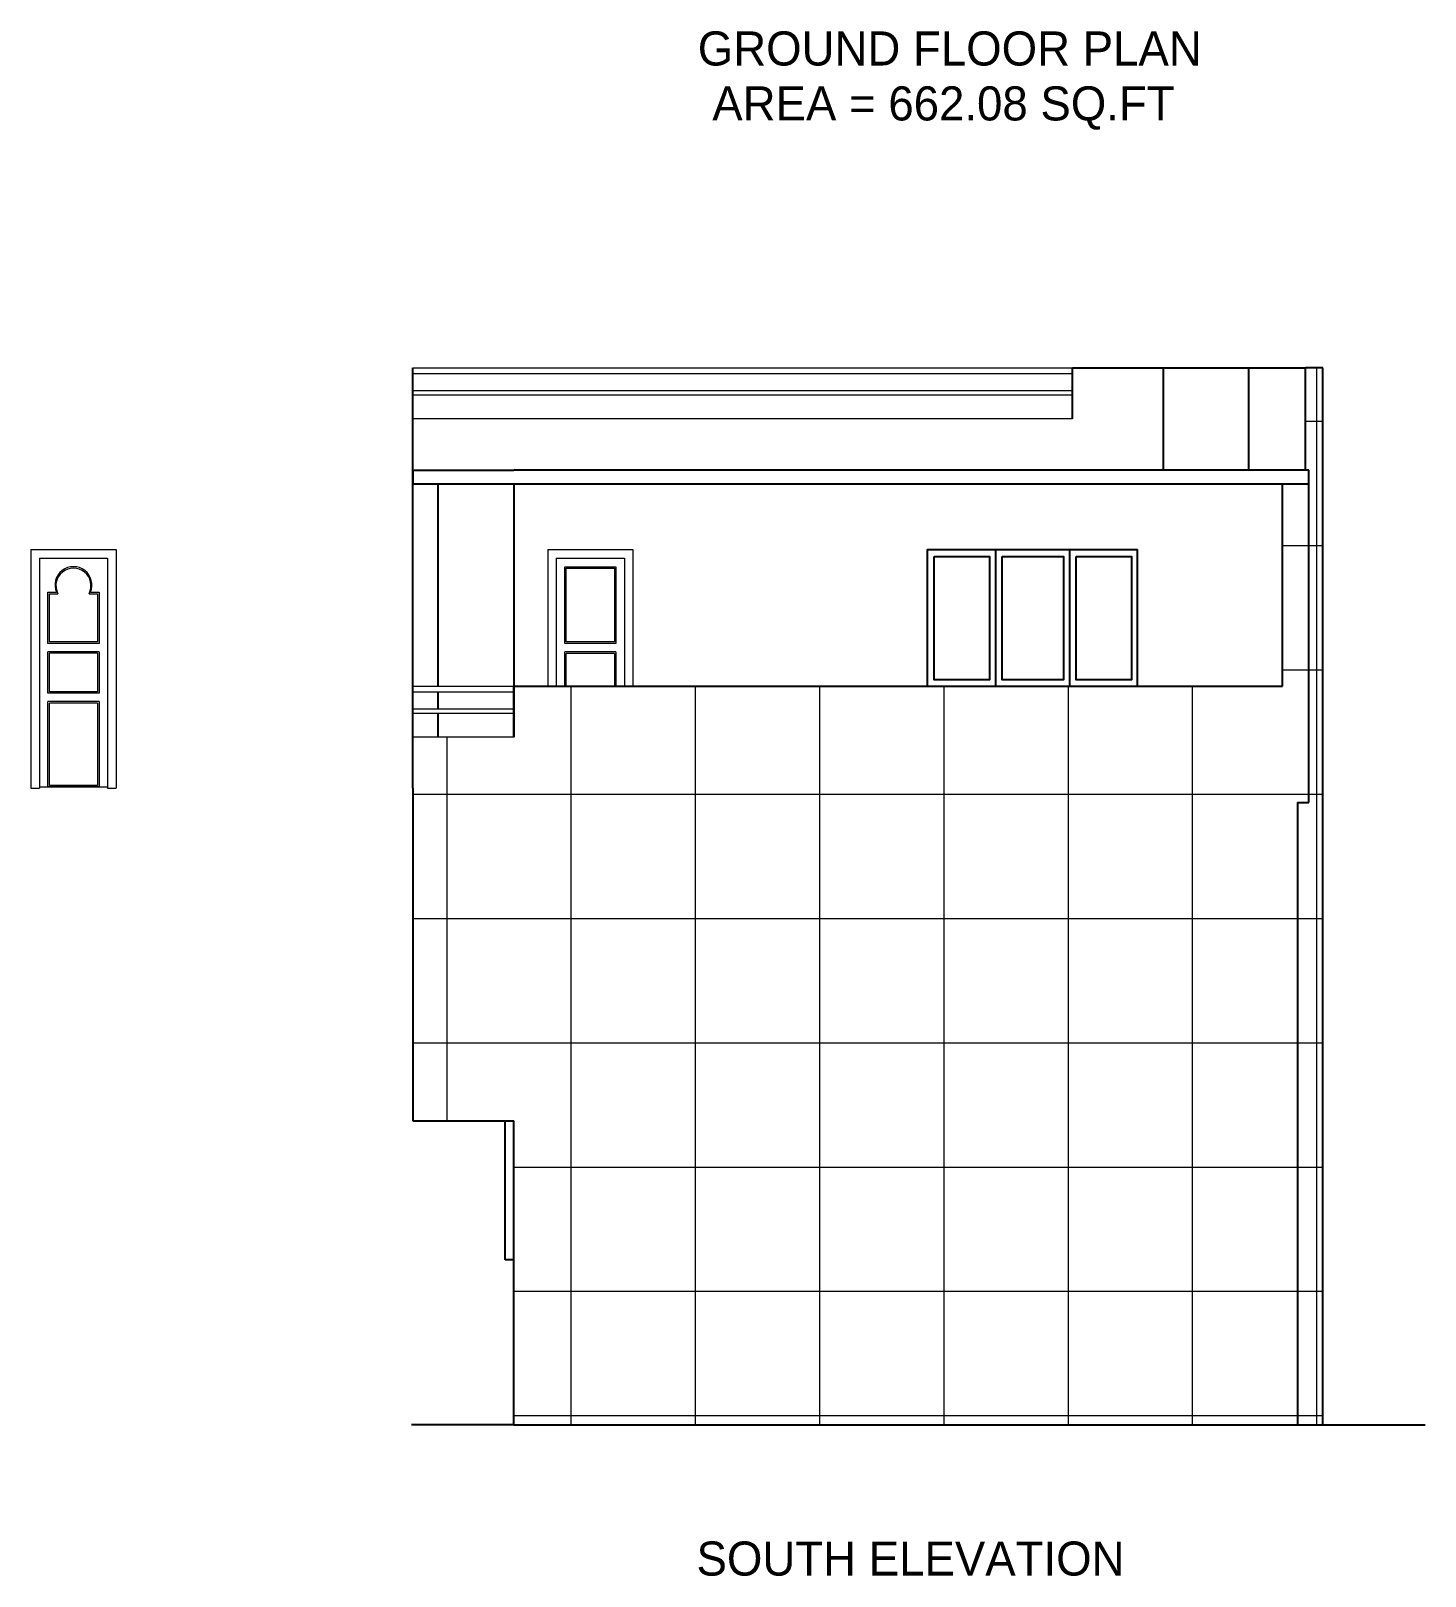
# Model space of a CAD drawing. Header units: inches. Extents: x 10143 to 33197, y -150 to 3760.
# Drawn here: x 24222 to 24713, y 912 to 1456 of the extents above; entities that cross this region are included whole.
import ezdxf
from ezdxf.enums import TextEntityAlignment as Align

# ---------------------------------------------------------------- set-up
doc = ezdxf.new("R2010")
doc.units = ezdxf.units.IN
doc.header["$LTSCALE"] = 0.5
doc.header["$MEASUREMENT"] = 0
for name, color, linetype, lineweight in [('A_hatch', 253, 'Continuous', 5), ('DOOR ELEVATION', 21, 'Continuous', 15), ('DW TEXT', 92, 'Continuous', 15), ('Toilet', 7, 'Continuous', 25)]:
    doc.layers.add(name, color=color, linetype=linetype, lineweight=lineweight)
doc.layers.add('OUTLINE', color=116, linetype='Continuous')
doc.styles.add('CEN', font='GOTHIC.TTF')
pattern_1 = [(90, (0, 181.27), (-43.75, 0), []), (180, (0, 181.27), (-4e-15, -43.75), [])]

# ---------------------------------------------------------------- blocks, each defined once
blk = doc.blocks.new('o1')
at = {"layer": 'DOOR ELEVATION'}
for p, q in [((-30925.87, 3873.57), (-30925.87, 3789.57)), ((-30925.87, 3873.57), (-30895.87, 3873.57)), ((-30895.87, 3873.57), (-30895.87, 3789.57)), ((-30922.87, 3870.57), (-30922.87, 3789.57)), ((-30922.87, 3870.57), (-30898.87, 3870.57)), ((-30898.87, 3870.57), (-30898.87, 3789.57)), ((-30919.87, 3840.57), (-30919.87, 3858.57)), ((-30919.87, 3858.57), (-30916.87, 3858.57)), ((-30919.37, 3841.07), (-30919.37, 3858.07)), ((-30919.37, 3858.07), (-30916.35, 3858.07)), ((-30905.38, 3858.07), (-30902.37, 3858.07)), ((-30904.87, 3858.57), (-30901.87, 3858.57)), ((-30902.37, 3858.07), (-30902.37, 3841.07)), ((-30901.87, 3858.57), (-30901.87, 3840.57)), ((-30901.87, 3840.57), (-30919.87, 3840.57)), ((-30902.37, 3841.07), (-30919.37, 3841.07)), ((-30901.87, 3837.57), (-30919.87, 3837.57)), ((-30919.87, 3823.07), (-30919.87, 3837.57)), ((-30902.37, 3837.07), (-30919.37, 3837.07)), ((-30919.37, 3823.57), (-30919.37, 3837.07)), ((-30902.37, 3837.07), (-30902.37, 3823.57)), ((-30901.87, 3837.57), (-30901.87, 3823.07)), ((-30902.37, 3823.57), (-30919.37, 3823.57)), ((-30901.87, 3823.07), (-30919.87, 3823.07)), ((-30919.87, 3790.07), (-30919.87, 3820.07)), ((-30901.87, 3820.07), (-30919.87, 3820.07)), ((-30919.37, 3790.57), (-30919.37, 3819.57)), ((-30902.37, 3819.57), (-30919.37, 3819.57)), ((-30902.37, 3819.57), (-30902.37, 3790.57)), ((-30901.87, 3820.07), (-30901.87, 3790.07)), ((-30925.87, 3789.57), (-30922.87, 3789.57)), ((-30922.87, 3790.07), (-30898.87, 3790.07)), ((-30901.87, 3790.07), (-30919.87, 3790.07)), ((-30902.37, 3790.57), (-30919.37, 3790.57)), ((-30898.87, 3789.57), (-30895.87, 3789.57))]:
    blk.add_line(p, q, dxfattribs=at)
for centre, radius, start, end in [((-30910.87, 3861.07), 6.5, 337.3801, 202.6199), ((-30910.87, 3860.89), 6.17, 332.7226, 207.2774)]:
    blk.add_arc(centre, radius, start, end, dxfattribs=at)

msp = doc.modelspace()

# ---------------------------------------------------------------- hatches: boundary and pattern name
at = {"layer": 'A_hatch', "ltscale": 5}
h = msp.add_hatch(dxfattribs=at)
h.set_pattern_fill('ANSI37', color=11, scale=350, angle=45)
h.set_pattern_definition(pattern_1)
h.paths.add_polyline_path([(24677.12, 1189.59), (24677.12, 1301.59), (24677.12, 1337.59), (24671.02, 1337.59), (24671.02, 1301.59), (24672.19, 1301.59), (24672.19, 1184.59), (24668.15, 1184.59), (24668.15, 1072.59), (24668.15, 965.59), (24677.12, 965.59), (24677.12, 1077.59)])
h = msp.add_hatch(dxfattribs=at)
h.set_pattern_fill('ANSI37', color=11, scale=350, angle=45)
h.set_pattern_definition(pattern_1)
h.paths.add_polyline_path([(24392.24, 965.59), (24668.15, 965.59), (24668.15, 1072.59), (24668.15, 1184.59), (24672.19, 1184.59), (24672.19, 1296.59), (24662.92, 1296.59), (24662.92, 1225.59), (24392.24, 1225.59), (24392.24, 1207.59), (24356.68, 1207.59), (24356.68, 1189.59), (24356.68, 1184.59), (24356.68, 1072.59), (24392.24, 1072.59)])

# ---------------------------------------------------------------- linework, layer by layer
at = {"color": 5}
for p, q in [((24537.87, 1273.59), (24611.87, 1273.59)), ((24537.87, 1273.59), (24537.87, 1225.59)), ((24561.87, 1273.59), (24561.87, 1225.59)), ((24587.87, 1273.59), (24587.87, 1225.59)), ((24611.87, 1225.59), (24611.87, 1273.59)), ((24537.87, 1225.59), (24611.87, 1225.59))]:
    msp.add_line(p, q, dxfattribs=at)
for points in [[(24540.27, 1271.14), (24559.8, 1271.14), (24559.8, 1227.74), (24540.27, 1227.74)], [(24564.27, 1271.14), (24585.8, 1271.14), (24585.8, 1227.74), (24564.27, 1227.74)], [(24590.27, 1271.14), (24609.8, 1271.14), (24609.8, 1227.74), (24590.27, 1227.74)]]:
    msp.add_lwpolyline(points, close=True, dxfattribs=at)
at = {"layer": 'A_hatch', "color": 11, "ltscale": 5}
for p, q in [((24356.68, 1337.59), (24589.01, 1337.59)), ((24356.68, 1335.59), (24589.01, 1335.59)), ((24356.68, 1329.59), (24589.01, 1329.59)), ((24356.68, 1328.09), (24589.01, 1328.09)), ((24589.01, 1319.59), (24356.68, 1319.59)), ((24356.68, 1225.59), (24392.24, 1225.59)), ((24356.68, 1223.59), (24392.24, 1223.59)), ((24356.68, 1217.59), (24392.24, 1217.59)), ((24356.68, 1216.09), (24392.24, 1216.09)), ((24392.24, 1207.59), (24356.68, 1207.59))]:
    msp.add_line(p, q, dxfattribs=at)
at = {"layer": 'DOOR ELEVATION'}
for p, q in [((24404.24, 1273.59), (24404.24, 1225.59)), ((24404.24, 1273.59), (24434.24, 1273.59)), ((24434.24, 1273.59), (24434.24, 1225.59)), ((24407.24, 1270.59), (24407.24, 1225.59)), ((24407.24, 1270.59), (24431.24, 1270.59)), ((24410.24, 1240.59), (24410.24, 1267.59)), ((24410.24, 1267.59), (24428.24, 1267.59)), ((24428.24, 1267.59), (24428.24, 1240.59)), ((24431.24, 1270.59), (24431.24, 1225.59)), ((24410.74, 1241.09), (24410.74, 1267.09)), ((24410.74, 1267.09), (24427.74, 1267.09)), ((24427.74, 1267.09), (24427.74, 1241.09)), ((24428.24, 1240.59), (24410.24, 1240.59)), ((24427.74, 1241.09), (24410.74, 1241.09)), ((24428.24, 1237.59), (24410.24, 1237.59)), ((24410.24, 1225.59), (24410.24, 1237.59)), ((24427.74, 1237.09), (24410.74, 1237.09)), ((24410.74, 1225.59), (24410.74, 1237.09)), ((24427.74, 1237.09), (24427.74, 1225.59)), ((24428.24, 1237.59), (24428.24, 1225.59))]:
    msp.add_line(p, q, dxfattribs=at)
at = {"layer": 'Toilet'}
for p, q in [((24356.68, 1301.59), (24356.68, 1337.59)), ((24589.01, 1319.59), (24589.01, 1337.59)), ((24589.01, 1337.59), (24651.01, 1337.59)), ((24621.01, 1301.59), (24621.01, 1337.59)), ((24651.01, 1301.59), (24651.01, 1337.59)), ((24651.01, 1337.59), (24671.02, 1337.59)), ((24671.02, 1301.59), (24671.02, 1337.59)), ((24677.12, 1337.59), (24671.02, 1337.59)), ((24677.12, 1301.59), (24677.12, 1337.59)), ((24356.68, 1189.59), (24356.68, 1301.59)), ((24356.68, 1301.59), (24392.24, 1301.59)), ((24356.68, 1301.59), (24356.68, 1296.59)), ((24672.19, 1301.59), (24392.24, 1301.59)), ((24672.19, 1184.59), (24672.19, 1301.59)), ((24677.12, 1189.59), (24677.12, 1301.59)), ((24672.19, 1296.59), (24356.68, 1296.59)), ((24365.68, 1225.59), (24365.68, 1296.59)), ((24392.24, 1296.59), (24392.24, 1207.59)), ((24662.92, 1225.59), (24662.92, 1296.59)), ((24356.68, 1189.59), (24356.68, 1225.59)), ((24392.24, 1207.59), (24392.24, 1225.59)), ((24392.24, 1225.59), (24662.92, 1225.59)), ((24365.68, 1217.59), (24365.68, 1223.59)), ((24365.68, 1207.59), (24365.68, 1216.09)), ((24356.68, 1189.59), (24356.68, 1184.59)), ((24677.12, 1077.59), (24677.12, 1189.59)), ((24356.68, 1184.59), (24356.68, 1072.59)), ((24668.15, 1184.59), (24668.15, 1072.59)), ((24668.15, 1184.59), (24672.19, 1184.59)), ((24677.12, 965.59), (24677.12, 1077.59)), ((24356.68, 1072.59), (24392.24, 1072.59)), ((24389.24, 1023.59), (24389.24, 1072.59)), ((24392.24, 965.59), (24392.24, 1072.59)), ((24668.15, 1072.59), (24668.15, 965.59)), ((24392.24, 1023.59), (24389.24, 1023.59)), ((24392.24, 965.59), (24356.24, 965.59)), ((24392.24, 965.59), (24677.12, 965.59)), ((24677.12, 965.59), (24713.12, 965.59))]:
    msp.add_line(p, q, dxfattribs=at)

# ---------------------------------------------------------------- block references
at = {"layer": 'OUTLINE', "linetype": 'Continuous'}
msp.add_blockref('o1', (55148.13, -2599.97), dxfattribs=at)

# ---------------------------------------------------------------- texts
at = {"layer": 'DW TEXT', "ltscale": 0.13, "style": 'CEN'}
for s, p in [('GROUND FLOOR PLAN', (24545.77, 1450)), ('AREA = 662.08 SQ.FT ', (24545.77, 1430.66)), ('SOUTH ELEVATION', (24531.96, 918.48))]:
    msp.add_text(s, height=12, dxfattribs=at).set_placement(p, align=Align.MIDDLE_CENTER)

doc.saveas('drawing.dxf')
